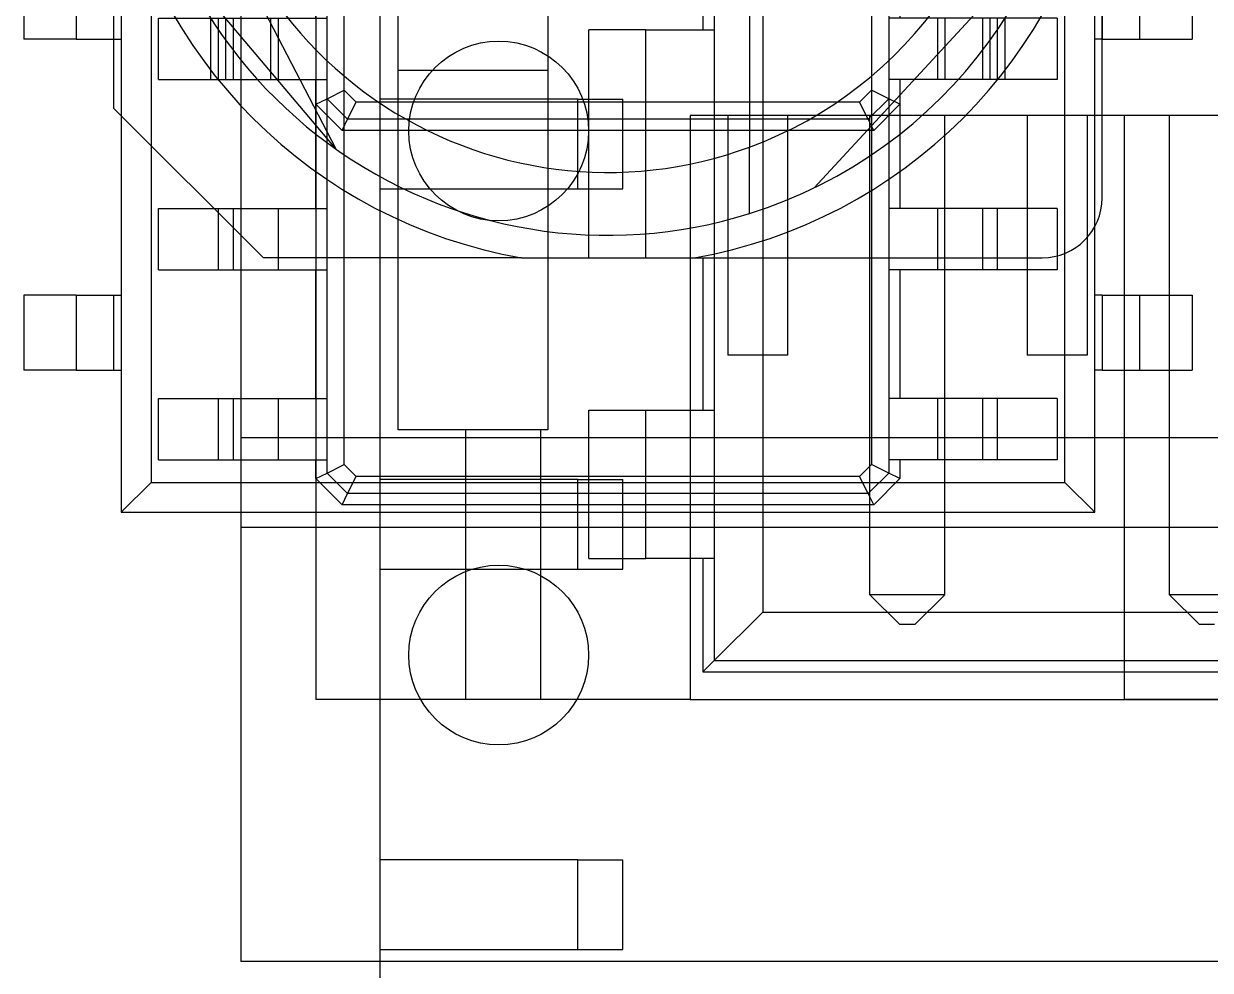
# Model space of a CAD drawing. Extents: x -10 to 102, y -14 to 43.
# Drawn here: x -3.9 to 4.02, y -8.06 to -1.74 of the extents above; entities that cross this region are included whole.
import ezdxf

# ---------------------------------------------------------------- set-up
doc = ezdxf.new("R2010")
doc.units = 0
doc.layers.get('0').update_dxf_attribs({"linetype": 'continuous'})

# ---------------------------------------------------------------- blocks, each defined once
blk = doc.blocks.new('PART__FEATURE002')
at = {"color": 0}
for p, q in [((-2.45, 1.2), (-2.45, -4.5)), ((-2.45, -4.5), (-2.45, -5.1)), ((-2.45, -4.5), (19.95, -4.5)), ((-2.45, -5.1), (-2.45, -8)), ((-2.45, -5.1), (19.95, -5.1)), ((19.95, -8), (-2.45, -8))]:
    blk.add_line(p, q, dxfattribs=at)
blk = doc.blocks.new('PART__FEATURE003')
at = {"color": 0}
for p, q in [((-2.45, 1.2), (-2.45, -4.5)), ((-2.45, -4.5), (-2.45, -5.1)), ((-2.45, -4.5), (19.95, -4.5)), ((-2.45, -5.1), (-2.45, -8)), ((-2.45, -5.1), (19.95, -5.1)), ((19.95, -8), (-2.45, -8))]:
    blk.add_line(p, q, dxfattribs=at)
blk = doc.blocks.new('PART__FEATURE008')
at = {"color": 0}
for p, q in [((-1.95, 2.275), (-1.775, 2.45)), ((-1.775, 2.45), (1.775, 2.45)), ((1.775, 2.45), (1.95, 2.275)), ((-1.875, 2.2375), (-1.7375, 2.375)), ((-1.7375, 2.375), (1.7375, 2.375)), ((1.7375, 2.375), (1.875, 2.2375)), ((-1.95, 2.11), (-1.95, 2.275)), ((-1.875, 2.11), (-1.875, 2.2375)), ((-1.7602, 2.1801), (-1.6801, 2.2602)), ((-1.6801, 2.2602), (1.6801, 2.2602)), ((1.6801, 2.2602), (1.7602, 2.1801)), ((1.875, 2.2375), (1.875, 2.11)), ((1.95, 2.275), (1.95, 2.11)), ((-1.7602, -2.1801), (-1.7602, 2.1801)), ((1.7602, 2.1801), (1.7602, -2.1801)), ((-3, 2.11), (-2.65, 2.11)), ((-3, 1.7), (-3, 2.11)), ((-2.65, 1.7), (-2.65, 2.11)), ((-2.55, 1.7), (-2.55, 2.11)), ((-2.25, 2.11), (-1.95, 2.11)), ((-2.25, 1.7), (-2.25, 2.11)), ((-1.95, 2.11), (-1.875, 2.11)), ((-1.875, 1.7), (-1.875, 2.11)), ((1.875, 2.11), (1.875, 1.7)), ((1.95, 2.11), (1.875, 2.11)), ((2.25, 2.11), (1.95, 2.11)), ((2.25, 2.11), (2.25, 1.7)), ((2.55, 2.11), (2.55, 1.7)), ((2.55, 2.11), (2.55, 1.7)), ((3, 2.11), (2.65, 2.11)), ((2.65, 2.11), (2.65, 1.7)), ((3, 2.11), (3, 1.7)), ((-3, 1.7), (-2.65, 1.7)), ((-2.25, 1.7), (-1.95, 1.7)), ((-1.95, 0.84), (-1.95, 1.7)), ((-1.95, 1.7), (-1.875, 1.7)), ((-1.875, 0.84), (-1.875, 1.7)), ((1.875, 1.7), (1.875, 0.84)), ((1.95, 1.7), (1.875, 1.7)), ((2.25, 1.7), (1.95, 1.7)), ((1.95, 1.7), (1.95, 0.84)), ((3, 1.7), (2.65, 1.7)), ((-3, 0.84), (-2.65, 0.84)), ((-3, 0.43), (-3, 0.84)), ((-2.65, 0.43), (-2.65, 0.84)), ((-2.55, 0.43), (-2.55, 0.84)), ((-2.25, 0.84), (-1.95, 0.84)), ((-2.25, 0.43), (-2.25, 0.84)), ((-1.95, 0.84), (-1.875, 0.84)), ((-1.875, 0.43), (-1.875, 0.84)), ((1.875, 0.84), (1.875, 0.43)), ((1.95, 0.84), (1.875, 0.84)), ((2.25, 0.84), (1.95, 0.84)), ((2.25, 0.84), (2.25, 0.43)), ((2.55, 0.84), (2.55, 0.43)), ((3, 0.84), (2.65, 0.84)), ((2.65, 0.84), (2.65, 0.43)), ((3, 0.84), (3, 0.43)), ((-3, 0.43), (-2.65, 0.43)), ((-2.25, 0.43), (-1.95, 0.43)), ((-1.95, -0.43), (-1.95, 0.43)), ((-1.95, 0.43), (-1.875, 0.43)), ((-1.875, -0.43), (-1.875, 0.43)), ((1.875, 0.43), (1.875, -0.43)), ((1.95, 0.43), (1.875, 0.43)), ((1.95, 0.43), (1.95, -0.43)), ((2.25, 0.43), (1.95, 0.43)), ((3, 0.43), (2.65, 0.43)), ((-3, -0.43), (-2.65, -0.43)), ((-3, -0.84), (-3, -0.43)), ((-2.65, -0.84), (-2.65, -0.43)), ((-2.55, -0.84), (-2.55, -0.43)), ((-2.25, -0.43), (-1.95, -0.43)), ((-2.25, -0.84), (-2.25, -0.43)), ((-1.95, -0.43), (-1.875, -0.43)), ((-1.875, -0.84), (-1.875, -0.43)), ((1.875, -0.43), (1.875, -0.84)), ((1.95, -0.43), (1.875, -0.43)), ((2.25, -0.43), (1.95, -0.43)), ((2.25, -0.43), (2.25, -0.84)), ((2.55, -0.43), (2.55, -0.84)), ((3, -0.43), (2.65, -0.43)), ((2.65, -0.43), (2.65, -0.84)), ((3, -0.43), (3, -0.84)), ((-3, -0.84), (-2.65, -0.84)), ((-2.25, -0.84), (-1.95, -0.84)), ((-1.95, -1.7), (-1.95, -0.84)), ((-1.95, -0.84), (-1.875, -0.84)), ((-1.875, -1.7), (-1.875, -0.84)), ((1.875, -0.84), (1.875, -1.7)), ((1.95, -0.84), (1.875, -0.84)), ((1.95, -0.84), (1.95, -1.7)), ((2.25, -0.84), (1.95, -0.84)), ((3, -0.84), (2.65, -0.84)), ((-3, -1.7), (-2.65, -1.7)), ((-3, -2.11), (-3, -1.7)), ((-2.65, -2.11), (-2.65, -1.7)), ((-2.55, -2.11), (-2.55, -1.7)), ((-2.25, -1.7), (-1.95, -1.7)), ((-2.25, -2.11), (-2.25, -1.7)), ((-1.95, -1.7), (-1.875, -1.7)), ((-1.875, -2.11), (-1.875, -1.7)), ((1.875, -1.7), (1.875, -2.11)), ((1.95, -1.7), (1.875, -1.7)), ((2.25, -1.7), (1.95, -1.7)), ((2.25, -1.7), (2.25, -2.11)), ((2.55, -1.7), (2.55, -2.11)), ((2.55, -1.7), (2.55, -2.11)), ((3, -1.7), (2.65, -1.7)), ((2.65, -1.7), (2.65, -2.11)), ((3, -1.7), (3, -2.11)), ((-3, -2.11), (-2.65, -2.11)), ((-2.25, -2.11), (-1.95, -2.11)), ((-1.95, -2.275), (-1.95, -2.11)), ((-1.95, -2.11), (-1.875, -2.11)), ((-1.875, -2.2375), (-1.875, -2.11)), ((1.875, -2.11), (1.875, -2.2375)), ((1.95, -2.11), (1.875, -2.11)), ((1.95, -2.11), (1.95, -2.275)), ((2.25, -2.11), (1.95, -2.11)), ((3, -2.11), (2.65, -2.11)), ((-1.6801, -2.2602), (-1.7602, -2.1801)), ((1.7602, -2.1801), (1.6801, -2.2602)), ((-1.775, -2.45), (-1.95, -2.275)), ((-1.7375, -2.375), (-1.875, -2.2375)), ((1.6801, -2.2602), (-1.6801, -2.2602)), ((1.875, -2.2375), (1.7375, -2.375)), ((1.95, -2.275), (1.775, -2.45)), ((1.7375, -2.375), (-1.7375, -2.375)), ((1.775, -2.45), (-1.775, -2.45))]:
    blk.add_line(p, q, dxfattribs=at)
for points in [[(-1.775, 2.45), (-1.7375, 2.375)], [(1.775, 2.45), (1.7375, 2.375)], [(-1.7375, 2.375), (-1.6801, 2.2602)], [(1.7375, 2.375), (1.6801, 2.2602)], [(-1.95, 2.275), (-1.875, 2.2375)], [(-1.875, 2.2375), (-1.7602, 2.1801)], [(1.875, 2.2375), (1.7602, 2.1801)], [(1.95, 2.275), (1.875, 2.2375)], [(-2.65, 2.11), (-2.55, 2.11)], [(-2.55, 2.11), (-2.25, 2.11)], [(2.55, 2.11), (2.25, 2.11)], [(2.65, 2.11), (2.55, 2.11)], [(-2.65, 1.7), (-2.55, 1.7)], [(-2.55, 1.7), (-2.25, 1.7)], [(2.55, 1.7), (2.25, 1.7)], [(2.65, 1.7), (2.55, 1.7)], [(-2.65, 0.84), (-2.55, 0.84)], [(-2.55, 0.84), (-2.25, 0.84)], [(2.55, 0.84), (2.25, 0.84)], [(2.65, 0.84), (2.55, 0.84)], [(-2.65, 0.43), (-2.55, 0.43)], [(-2.55, 0.43), (-2.25, 0.43)], [(2.55, 0.43), (2.25, 0.43)], [(2.65, 0.43), (2.55, 0.43)], [(-2.65, -0.43), (-2.55, -0.43)], [(-2.55, -0.43), (-2.25, -0.43)], [(2.55, -0.43), (2.25, -0.43)], [(2.65, -0.43), (2.55, -0.43)], [(-2.65, -0.84), (-2.55, -0.84)], [(-2.55, -0.84), (-2.25, -0.84)], [(2.55, -0.84), (2.25, -0.84)], [(2.65, -0.84), (2.55, -0.84)], [(-2.65, -1.7), (-2.55, -1.7)], [(-2.55, -1.7), (-2.25, -1.7)], [(2.55, -1.7), (2.25, -1.7)], [(2.65, -1.7), (2.55, -1.7)], [(-2.65, -2.11), (-2.55, -2.11)], [(-2.55, -2.11), (-2.25, -2.11)], [(2.55, -2.11), (2.25, -2.11)], [(2.65, -2.11), (2.55, -2.11)], [(-1.875, -2.2375), (-1.7602, -2.1801)], [(1.875, -2.2375), (1.7602, -2.1801)], [(-1.95, -2.275), (-1.875, -2.2375)], [(-1.7375, -2.375), (-1.6801, -2.2602)], [(1.7375, -2.375), (1.6801, -2.2602)], [(1.95, -2.275), (1.875, -2.2375)], [(-1.775, -2.45), (-1.7375, -2.375)], [(1.775, -2.45), (1.7375, -2.375)]]:
    blk.add_lwpolyline(points, dxfattribs=at)
blk.add_circle((-1.1102, 1.6102), 0.3, dxfattribs=at)
blk = doc.blocks.new('PART__FEATURE006')
at = {"color": 0}
for p, q in [((-1.52, -13.97), (-1.52, 1.27)), ((-0.2, -2.24), (-1.52, -2.24)), ((-0.2, -2.84), (-0.2, -2.24)), ((0.1, -2.84), (0.1, -2.24)), ((-1.52, -2.84), (-0.2, -2.84)), ((-0.2, -4.78), (-1.52, -4.78)), ((-0.2, -5.38), (-0.2, -4.78)), ((0.1, -5.38), (0.1, -4.78)), ((-1.52, -5.38), (-0.2, -5.38)), ((-0.2, -7.32), (-1.52, -7.32)), ((-0.2, -7.92), (-0.2, -7.32)), ((0.1, -7.92), (0.1, -7.32)), ((-1.52, -7.92), (-0.2, -7.92))]:
    blk.add_line(p, q, dxfattribs=at)
for points in [[(-0.2, -2.24), (0.1, -2.24)], [(-0.2, -2.84), (0.1, -2.84)], [(-0.2, -4.78), (0.1, -4.78)], [(-0.2, -5.38), (0.1, -5.38)], [(-0.2, -7.32), (0.1, -7.32)], [(-0.2, -7.92), (0.1, -7.92)]]:
    blk.add_lwpolyline(points, dxfattribs=at)
blk = doc.blocks.new('PART__FEATURE009')
at = {"color": 0}
for p, q in [((1.0337, 0.5863), (1.0337, -5.6663)), ((0.635, -0.762), (0.635, -1.778)), ((0.71, -0.762), (0.71, -1.778)), ((-0.127, -3.302), (-0.127, -1.778)), ((0.254, -1.778), (0.635, -1.778)), ((0.254, -3.302), (0.254, -1.778)), ((0.635, -1.778), (0.71, -1.778)), ((0.71, -1.778), (0.71, -3.302)), ((0.635, -3.302), (0.254, -3.302)), ((0.635, -3.302), (0.635, -4.318)), ((0.71, -3.302), (0.635, -3.302)), ((0.71, -3.302), (0.71, -4.318)), ((-0.127, -5.3085), (-0.127, -4.318)), ((0.254, -4.318), (0.635, -4.318)), ((0.254, -5.3085), (0.254, -4.318)), ((0.635, -4.318), (0.71, -4.318)), ((0.71, -4.318), (0.71, -5.3085)), ((0.635, -5.3085), (0.254, -5.3085)), ((0.635, -5.3085), (0.635, -6.065)), ((0.71, -5.3085), (0.635, -5.3085)), ((0.71, -5.3085), (0.71, -5.99)), ((1.0337, -5.6663), (6.5863, -5.6663)), ((0.71, -5.99), (6.91, -5.99)), ((0.635, -6.065), (6.985, -6.065))]:
    blk.add_line(p, q, dxfattribs=at)
for points in [[(0.254, -1.778), (-0.127, -1.778)], [(0.254, -3.302), (-0.127, -3.302)], [(-0.127, -4.318), (0.254, -4.318)], [(-0.127, -5.3085), (0.254, -5.3085)], [(0.71, -5.99), (1.0337, -5.6663)], [(0.635, -6.065), (0.71, -5.99)]]:
    blk.add_lwpolyline(points, dxfattribs=at)
blk = doc.blocks.new('PART__FEATURE007')
at = {"color": 0}
for p, q in [((-1.7602, -4.6801), (-1.7602, 4.6801)), ((1.7602, 4.6801), (1.7602, -4.6801)), ((-3, -2.11), (-3, -1.7)), ((-2.6, -2.11), (-2.6, -1.7)), ((-2.5, -2.11), (-2.5, -1.7)), ((-2.5, -2.11), (-2.5, -1.7)), ((-2.2, -2.11), (-2.2, -1.7)), ((-1.875, -2.11), (-1.875, -1.7)), ((1.875, -1.7), (1.875, -2.11)), ((2.2, -1.7), (2.2, -2.11)), ((2.5, -1.7), (2.5, -2.11)), ((2.6, -1.7), (2.6, -2.11)), ((3, -1.7), (3, -2.11)), ((-3, -2.11), (-2.6, -2.11)), ((-2.2, -2.11), (-1.95, -2.11)), ((-1.95, -2.97), (-1.95, -2.11)), ((-1.95, -2.11), (-1.875, -2.11)), ((-1.875, -2.97), (-1.875, -2.11)), ((1.875, -2.11), (1.875, -2.97)), ((1.95, -2.11), (1.875, -2.11)), ((1.95, -2.11), (1.95, -2.97)), ((2.2, -2.11), (1.95, -2.11)), ((3, -2.11), (2.6, -2.11)), ((-3, -2.97), (-2.6, -2.97)), ((-3, -3.38), (-3, -2.97)), ((-2.6, -3.38), (-2.6, -2.97)), ((-2.5, -3.38), (-2.5, -2.97)), ((-2.5, -3.38), (-2.5, -2.97)), ((-2.2, -2.97), (-1.95, -2.97)), ((-2.2, -3.38), (-2.2, -2.97)), ((-1.95, -2.97), (-1.875, -2.97)), ((-1.875, -3.38), (-1.875, -2.97)), ((1.875, -2.97), (1.875, -3.38)), ((1.95, -2.97), (1.875, -2.97)), ((2.2, -2.97), (1.95, -2.97)), ((2.2, -2.97), (2.2, -3.38)), ((2.5, -2.97), (2.5, -3.38)), ((3, -2.97), (2.6, -2.97)), ((2.6, -2.97), (2.6, -3.38)), ((3, -2.97), (3, -3.38)), ((-3, -3.38), (-2.6, -3.38)), ((-2.2, -3.38), (-1.95, -3.38)), ((-1.95, -4.24), (-1.95, -3.38)), ((-1.95, -3.38), (-1.875, -3.38)), ((-1.875, -4.24), (-1.875, -3.38)), ((1.875, -3.38), (1.875, -4.24)), ((1.95, -3.38), (1.875, -3.38)), ((1.95, -3.38), (1.95, -4.24)), ((2.2, -3.38), (1.95, -3.38)), ((3, -3.38), (2.6, -3.38)), ((-3, -4.24), (-2.6, -4.24)), ((-3, -4.65), (-3, -4.24)), ((-2.6, -4.65), (-2.6, -4.24)), ((-2.5, -4.65), (-2.5, -4.24)), ((-2.5, -4.65), (-2.5, -4.24)), ((-2.2, -4.24), (-1.95, -4.24)), ((-2.2, -4.65), (-2.2, -4.24)), ((-1.95, -4.24), (-1.875, -4.24)), ((-1.875, -4.65), (-1.875, -4.24)), ((1.875, -4.24), (1.875, -4.65)), ((1.95, -4.24), (1.875, -4.24)), ((2.2, -4.24), (1.95, -4.24)), ((2.2, -4.24), (2.2, -4.65)), ((2.5, -4.24), (2.5, -4.65)), ((3, -4.24), (2.6, -4.24)), ((2.6, -4.24), (2.6, -4.65)), ((3, -4.24), (3, -4.65)), ((-3, -4.65), (-2.6, -4.65)), ((-2.2, -4.65), (-1.95, -4.65)), ((-1.95, -4.775), (-1.95, -4.65)), ((-1.95, -4.65), (-1.875, -4.65)), ((-1.875, -4.7375), (-1.875, -4.65)), ((1.875, -4.65), (1.875, -4.7375)), ((1.95, -4.65), (1.875, -4.65)), ((1.95, -4.65), (1.95, -4.775)), ((2.2, -4.65), (1.95, -4.65)), ((3, -4.65), (2.6, -4.65)), ((-1.7375, -4.875), (-1.875, -4.7375)), ((-1.6801, -4.7602), (-1.7602, -4.6801)), ((1.7602, -4.6801), (1.6801, -4.7602)), ((1.875, -4.7375), (1.7375, -4.875)), ((-1.775, -4.95), (-1.95, -4.775)), ((1.6801, -4.7602), (-1.6801, -4.7602)), ((1.95, -4.775), (1.775, -4.95)), ((1.7375, -4.875), (-1.7375, -4.875)), ((1.775, -4.95), (-1.775, -4.95))]:
    blk.add_line(p, q, dxfattribs=at)
for points in [[(-2.6, -2.11), (-2.5, -2.11)], [(-2.5, -2.11), (-2.2, -2.11)], [(2.5, -2.11), (2.2, -2.11)], [(2.6, -2.11), (2.5, -2.11)], [(-2.6, -2.97), (-2.5, -2.97)], [(-2.5, -2.97), (-2.2, -2.97)], [(2.5, -2.97), (2.2, -2.97)], [(2.6, -2.97), (2.5, -2.97)], [(-2.6, -3.38), (-2.5, -3.38)], [(-2.5, -3.38), (-2.2, -3.38)], [(2.5, -3.38), (2.2, -3.38)], [(2.6, -3.38), (2.5, -3.38)], [(-2.6, -4.24), (-2.5, -4.24)], [(-2.5, -4.24), (-2.2, -4.24)], [(2.5, -4.24), (2.2, -4.24)], [(2.6, -4.24), (2.5, -4.24)], [(-2.6, -4.65), (-2.5, -4.65)], [(-2.5, -4.65), (-2.2, -4.65)], [(2.5, -4.65), (2.2, -4.65)], [(2.6, -4.65), (2.5, -4.65)], [(-1.95, -4.775), (-1.875, -4.7375)], [(-1.875, -4.7375), (-1.7602, -4.6801)], [(1.875, -4.7375), (1.7602, -4.6801)], [(1.95, -4.775), (1.875, -4.7375)], [(-1.7375, -4.875), (-1.6801, -4.7602)], [(1.7375, -4.875), (1.6801, -4.7602)], [(-1.775, -4.95), (-1.7375, -4.875)], [(1.775, -4.95), (1.7375, -4.875)]]:
    blk.add_lwpolyline(points, dxfattribs=at)
blk = doc.blocks.new('PART__FEATURE044')
at = {"color": 0}
for p, q in [((0.945, 2.5612), (0.945, -2.5612)), ((-3.3, -0.5766), (-3.3, -2.3)), ((3.3, -2.9), (3.3, -0.5766)), ((-3.3, -2.3), (-2.3, -3.3)), ((-0.5766, -3.3), (-2.3, -3.3)), ((-0.5766, -3.3), (0.5766, -3.3)), ((0.5766, -3.3), (2.9, -3.3))]:
    blk.add_line(p, q, dxfattribs=at)
for points in [[(-1.8138, -2.5754), (-3.15, 0)], [(-1.8138, -2.5754), (-3.15, 0)], [(2.9347, -1.1445), (1.378, -2.8326)], [(2.9347, -1.1445), (1.378, -2.8326)], [(2.9347, -1.1445), (1.378, -2.8326)], [(-1.8138, -2.5754), (-2.8464, -1.3492)], [(0.945, -3.0049), (0.945, -2.5612)]]:
    blk.add_lwpolyline(points, dxfattribs=at)
for centre, radius, start, end in [((0, 0), 2.73, -69.74775, 69.74775), ((0, 0), 3.15, -180, -72.5424), ((0, 0), 3.15, -180, -72.5424), ((0, 0), 2.73, -180, -69.74775), ((0, 0), 3.15, -72.5424, 0), ((0, 0), 3.15, -72.5424, 0), ((0, 0), 3.35, -170.08844, -99.91156), ((0, 0), 3.35, -80.08844, -9.91156), ((2.9, -2.9), 0.4, -90, 0)]:
    blk.add_arc(centre, radius, start, end, dxfattribs=at)
blk = doc.blocks.new('PART__FEATURE031')
at = {"color": 0}
for p, q in [((-1.95, -0.25), (-1.95, -6.25)), ((-1.4, -4.45), (-1.4, -0.25)), ((-0.4, -0.45), (-0.4, -4.45)), ((-0.4, -2.05), (-1.4, -2.05)), ((3.45, -2.35), (0.55, -2.35)), ((0.55, -2.35), (0.55, -6.25)), ((0.8, -2.35), (0.8, -3.95)), ((1.2, -2.35), (1.2, -3.95)), ((1.75, -5.55), (1.75, -2.35)), ((2.25, -5.55), (2.25, -2.35)), ((2.8, -2.35), (2.8, -3.95)), ((3.2, -2.35), (3.2, -3.95)), ((3.45, -6.25), (3.45, -2.35)), ((1.2, -3.95), (0.8, -3.95)), ((3.2, -3.95), (2.8, -3.95)), ((-0.95, -4.45), (-1.4, -4.45)), ((-0.45, -4.45), (-0.95, -4.45)), ((-0.95, -4.45), (-0.95, -6.25)), ((-0.4, -4.45), (-0.45, -4.45)), ((-0.45, -4.45), (-0.45, -6.25)), ((2.25, -5.55), (1.75, -5.55)), ((1.75, -5.55), (1.95, -5.75)), ((2.25, -5.55), (2.05, -5.75)), ((2.05, -5.75), (1.95, -5.75)), ((-0.95, -6.25), (-1.95, -6.25)), ((-0.45, -6.25), (-0.95, -6.25)), ((0.55, -6.25), (-0.45, -6.25)), ((0.55, -6.25), (3.45, -6.25)), ((5.95, -6.25), (3.45, -6.25))]:
    blk.add_line(p, q, dxfattribs=at)
blk = doc.blocks.new('PART__FEATURE027')
at = {"color": 0}
for p, q in [((-3.25, 5), (-3.25, -5)), ((3.25, -5), (3.25, 5)), ((-3.05, 4.8), (-3.05, -4.8)), ((3.05, -4.8), (3.05, 4.8)), ((-3.9, -1.34), (-3.9, -1.84)), ((-3.55, -1.34), (-3.55, -1.84)), ((-3.3, -1.34), (-3.3, -1.84)), ((3.3, -1.34), (3.3, -1.84)), ((3.55, -1.34), (3.55, -1.84)), ((3.9, -1.34), (3.9, -1.84)), ((-3.55, -1.84), (-3.9, -1.84)), ((-3.3, -1.84), (-3.25, -1.84)), ((3.3, -1.84), (3.25, -1.84)), ((3.55, -1.84), (3.9, -1.84)), ((-3.55, -3.55), (-3.9, -3.55)), ((-3.9, -3.55), (-3.9, -4.05)), ((-3.55, -3.55), (-3.55, -4.05)), ((-3.3, -3.55), (-3.25, -3.55)), ((-3.3, -3.55), (-3.3, -4.05)), ((3.3, -3.55), (3.25, -3.55)), ((3.3, -3.55), (3.3, -4.05)), ((3.55, -3.55), (3.9, -3.55)), ((3.55, -3.55), (3.55, -4.05)), ((3.9, -3.55), (3.9, -4.05)), ((-3.55, -4.05), (-3.9, -4.05)), ((-3.3, -4.05), (-3.25, -4.05)), ((3.3, -4.05), (3.25, -4.05)), ((3.55, -4.05), (3.9, -4.05)), ((-3.05, -4.8), (3.05, -4.8)), ((-3.25, -5), (3.25, -5))]:
    blk.add_line(p, q, dxfattribs=at)
for points in [[(-3.55, -1.84), (-3.3, -1.84)], [(3.3, -1.84), (3.55, -1.84)], [(-3.55, -3.55), (-3.3, -3.55)], [(3.3, -3.55), (3.55, -3.55)], [(-3.55, -4.05), (-3.3, -4.05)], [(3.3, -4.05), (3.55, -4.05)], [(-3.25, -5), (-3.05, -4.8)], [(3.25, -5), (3.05, -4.8)]]:
    blk.add_lwpolyline(points, dxfattribs=at)
blk = doc.blocks.new('PART__FEATURE029')
at = {"color": 0}
for p, q in [((-3.25, 5), (-3.25, -5)), ((3.25, -5), (3.25, 5)), ((-3.05, 4.8), (-3.05, -4.8)), ((3.05, -4.8), (3.05, 4.8)), ((-3.9, -1.34), (-3.9, -1.84)), ((-3.55, -1.34), (-3.55, -1.84)), ((-3.3, -1.34), (-3.3, -1.84)), ((3.3, -1.34), (3.3, -1.84)), ((3.55, -1.34), (3.55, -1.84)), ((3.9, -1.34), (3.9, -1.84)), ((-3.55, -1.84), (-3.9, -1.84)), ((-3.3, -1.84), (-3.25, -1.84)), ((3.3, -1.84), (3.25, -1.84)), ((3.55, -1.84), (3.9, -1.84)), ((-3.55, -3.55), (-3.9, -3.55)), ((-3.9, -3.55), (-3.9, -4.05)), ((-3.55, -3.55), (-3.55, -4.05)), ((-3.3, -3.55), (-3.25, -3.55)), ((-3.3, -3.55), (-3.3, -4.05)), ((3.3, -3.55), (3.25, -3.55)), ((3.3, -3.55), (3.3, -4.05)), ((3.55, -3.55), (3.9, -3.55)), ((3.55, -3.55), (3.55, -4.05)), ((3.9, -3.55), (3.9, -4.05)), ((-3.55, -4.05), (-3.9, -4.05)), ((-3.3, -4.05), (-3.25, -4.05)), ((3.3, -4.05), (3.25, -4.05)), ((3.55, -4.05), (3.9, -4.05)), ((-3.05, -4.8), (3.05, -4.8)), ((-3.25, -5), (3.25, -5))]:
    blk.add_line(p, q, dxfattribs=at)
for points in [[(-3.55, -1.84), (-3.3, -1.84)], [(3.3, -1.84), (3.55, -1.84)], [(-3.55, -3.55), (-3.3, -3.55)], [(3.3, -3.55), (3.55, -3.55)], [(-3.55, -4.05), (-3.3, -4.05)], [(3.3, -4.05), (3.55, -4.05)], [(-3.25, -5), (-3.05, -4.8)], [(3.25, -5), (3.05, -4.8)]]:
    blk.add_lwpolyline(points, dxfattribs=at)
blk = doc.blocks.new('PART__FEATURE030')
at = {"color": 0}
for p, q in [((-3.25, 5), (-3.25, -5)), ((3.25, -5), (3.25, 5)), ((-3.05, 4.8), (-3.05, -4.8)), ((3.05, -4.8), (3.05, 4.8)), ((-3.9, -1.34), (-3.9, -1.84)), ((-3.55, -1.34), (-3.55, -1.84)), ((-3.3, -1.34), (-3.3, -1.84)), ((3.3, -1.34), (3.3, -1.84)), ((3.55, -1.34), (3.55, -1.84)), ((3.9, -1.34), (3.9, -1.84)), ((-3.55, -1.84), (-3.9, -1.84)), ((-3.3, -1.84), (-3.25, -1.84)), ((3.3, -1.84), (3.25, -1.84)), ((3.55, -1.84), (3.9, -1.84)), ((-3.55, -3.55), (-3.9, -3.55)), ((-3.9, -3.55), (-3.9, -4.05)), ((-3.55, -3.55), (-3.55, -4.05)), ((-3.3, -3.55), (-3.25, -3.55)), ((-3.3, -3.55), (-3.3, -4.05)), ((3.3, -3.55), (3.25, -3.55)), ((3.3, -3.55), (3.3, -4.05)), ((3.55, -3.55), (3.9, -3.55)), ((3.55, -3.55), (3.55, -4.05)), ((3.9, -3.55), (3.9, -4.05)), ((-3.55, -4.05), (-3.9, -4.05)), ((-3.3, -4.05), (-3.25, -4.05)), ((3.3, -4.05), (3.25, -4.05)), ((3.55, -4.05), (3.9, -4.05)), ((-3.05, -4.8), (3.05, -4.8)), ((-3.25, -5), (3.25, -5))]:
    blk.add_line(p, q, dxfattribs=at)
for points in [[(-3.55, -1.84), (-3.3, -1.84)], [(3.3, -1.84), (3.55, -1.84)], [(-3.55, -3.55), (-3.3, -3.55)], [(3.3, -3.55), (3.55, -3.55)], [(-3.55, -4.05), (-3.3, -4.05)], [(3.3, -4.05), (3.55, -4.05)], [(-3.25, -5), (-3.05, -4.8)], [(3.25, -5), (3.05, -4.8)]]:
    blk.add_lwpolyline(points, dxfattribs=at)
blk = doc.blocks.new('PART__FEATURE032')
at = {"color": 0}
for p, q in [((-1.95, -0.25), (-1.95, -6.25)), ((-1.4, -4.45), (-1.4, -0.25)), ((-0.4, -0.45), (-0.4, -4.45)), ((-0.4, -2.05), (-1.4, -2.05)), ((3.45, -2.35), (0.55, -2.35)), ((0.55, -2.35), (0.55, -6.25)), ((0.8, -2.35), (0.8, -3.95)), ((1.2, -2.35), (1.2, -3.95)), ((1.75, -5.55), (1.75, -2.35)), ((2.25, -5.55), (2.25, -2.35)), ((2.8, -2.35), (2.8, -3.95)), ((3.2, -2.35), (3.2, -3.95)), ((3.45, -6.25), (3.45, -2.35)), ((1.2, -3.95), (0.8, -3.95)), ((3.2, -3.95), (2.8, -3.95)), ((-0.95, -4.45), (-1.4, -4.45)), ((-0.45, -4.45), (-0.95, -4.45)), ((-0.95, -4.45), (-0.95, -6.25)), ((-0.4, -4.45), (-0.45, -4.45)), ((-0.45, -4.45), (-0.45, -6.25)), ((2.25, -5.55), (1.75, -5.55)), ((1.75, -5.55), (1.95, -5.75)), ((2.25, -5.55), (2.05, -5.75)), ((2.05, -5.75), (1.95, -5.75)), ((-0.95, -6.25), (-1.95, -6.25)), ((-0.45, -6.25), (-0.95, -6.25)), ((0.55, -6.25), (-0.45, -6.25)), ((0.55, -6.25), (3.45, -6.25)), ((5.95, -6.25), (3.45, -6.25))]:
    blk.add_line(p, q, dxfattribs=at)
blk = doc.blocks.new('PART__FEATURE028')
at = {"color": 0}
for p, q in [((-3.25, 5), (-3.25, -5)), ((3.25, -5), (3.25, 5)), ((-3.05, 4.8), (-3.05, -4.8)), ((3.05, -4.8), (3.05, 4.8)), ((-3.9, -1.34), (-3.9, -1.84)), ((-3.55, -1.34), (-3.55, -1.84)), ((-3.3, -1.34), (-3.3, -1.84)), ((3.3, -1.34), (3.3, -1.84)), ((3.55, -1.34), (3.55, -1.84)), ((3.9, -1.34), (3.9, -1.84)), ((-3.55, -1.84), (-3.9, -1.84)), ((-3.3, -1.84), (-3.25, -1.84)), ((3.3, -1.84), (3.25, -1.84)), ((3.55, -1.84), (3.9, -1.84)), ((-3.55, -3.55), (-3.9, -3.55)), ((-3.9, -3.55), (-3.9, -4.05)), ((-3.55, -3.55), (-3.55, -4.05)), ((-3.3, -3.55), (-3.25, -3.55)), ((-3.3, -3.55), (-3.3, -4.05)), ((3.3, -3.55), (3.25, -3.55)), ((3.3, -3.55), (3.3, -4.05)), ((3.55, -3.55), (3.9, -3.55)), ((3.55, -3.55), (3.55, -4.05)), ((3.9, -3.55), (3.9, -4.05)), ((-3.55, -4.05), (-3.9, -4.05)), ((-3.3, -4.05), (-3.25, -4.05)), ((3.3, -4.05), (3.25, -4.05)), ((3.55, -4.05), (3.9, -4.05)), ((-3.05, -4.8), (3.05, -4.8)), ((-3.25, -5), (3.25, -5))]:
    blk.add_line(p, q, dxfattribs=at)
for points in [[(-3.55, -1.84), (-3.3, -1.84)], [(3.3, -1.84), (3.55, -1.84)], [(-3.55, -3.55), (-3.3, -3.55)], [(3.3, -3.55), (3.55, -3.55)], [(-3.55, -4.05), (-3.3, -4.05)], [(3.3, -4.05), (3.55, -4.05)], [(-3.25, -5), (-3.05, -4.8)], [(3.25, -5), (3.05, -4.8)]]:
    blk.add_lwpolyline(points, dxfattribs=at)
blk = doc.blocks.new('PART__FEATURE033')
at = {"color": 0}
for p, q in [((-1.95, -0.25), (-1.95, -6.25)), ((-1.4, -4.45), (-1.4, -0.25)), ((-0.4, -0.45), (-0.4, -4.45)), ((-0.4, -2.05), (-1.4, -2.05)), ((5.45, -2.35), (0.55, -2.35)), ((0.55, -2.35), (0.55, -6.25)), ((0.8, -2.35), (0.8, -3.95)), ((1.2, -2.35), (1.2, -3.95)), ((1.75, -5.55), (1.75, -2.35)), ((2.25, -5.55), (2.25, -2.35)), ((2.8, -2.35), (2.8, -3.95)), ((3.2, -2.35), (3.2, -3.95)), ((3.75, -5.55), (3.75, -2.35)), ((1.2, -3.95), (0.8, -3.95)), ((3.2, -3.95), (2.8, -3.95)), ((-0.95, -4.45), (-1.4, -4.45)), ((-0.45, -4.45), (-0.95, -4.45)), ((-0.95, -4.45), (-0.95, -6.25)), ((-0.4, -4.45), (-0.45, -4.45)), ((-0.45, -4.45), (-0.45, -6.25)), ((2.25, -5.55), (1.75, -5.55)), ((1.75, -5.55), (1.95, -5.75)), ((2.25, -5.55), (2.05, -5.75)), ((4.25, -5.55), (3.75, -5.55)), ((3.75, -5.55), (3.95, -5.75)), ((2.05, -5.75), (1.95, -5.75)), ((4.05, -5.75), (3.95, -5.75)), ((-0.95, -6.25), (-1.95, -6.25)), ((-0.45, -6.25), (-0.95, -6.25)), ((0.55, -6.25), (-0.45, -6.25)), ((0.55, -6.25), (5.45, -6.25))]:
    blk.add_line(p, q, dxfattribs=at)
blk = doc.blocks.new('PART__FEATURE048')
at = {"color": 0}
for p, q in [((0.945, 2.5612), (0.945, -2.5612)), ((-3.3, -0.5766), (-3.3, -2.3)), ((3.3, -2.9), (3.3, -0.5766)), ((-3.3, -2.3), (-2.3, -3.3)), ((-0.5766, -3.3), (-2.3, -3.3)), ((-0.5766, -3.3), (0.5766, -3.3)), ((0.5766, -3.3), (2.9, -3.3))]:
    blk.add_line(p, q, dxfattribs=at)
for points in [[(-1.8138, -2.5754), (-3.15, 0)], [(-1.8138, -2.5754), (-3.15, 0)], [(2.9347, -1.1445), (1.378, -2.8326)], [(2.9347, -1.1445), (1.378, -2.8326)], [(2.9347, -1.1445), (1.378, -2.8326)], [(-1.8138, -2.5754), (-2.8464, -1.3492)], [(0.945, -3.0049), (0.945, -2.5612)]]:
    blk.add_lwpolyline(points, dxfattribs=at)
for centre, radius, start, end in [((0, 0), 2.73, -69.74775, 69.74775), ((0, 0), 3.15, -180, -72.5424), ((0, 0), 3.15, -180, -72.5424), ((0, 0), 2.73, -180, -69.74775), ((0, 0), 3.15, -72.5424, 0), ((0, 0), 3.15, -72.5424, 0), ((0, 0), 3.35, -170.08844, -99.91156), ((0, 0), 3.35, -80.08844, -9.91156), ((2.9, -2.9), 0.4, -90, 0)]:
    blk.add_arc(centre, radius, start, end, dxfattribs=at)
blk = doc.blocks.new('PART__FEATURE049')
at = {"color": 0}
for centre in [(-0.72898, -2.45316), (-0.72898, -5.95316)]:
    blk.add_circle(centre, 0.6, dxfattribs=at)
blk = doc.blocks.new('PART__FEATURE024')
at = {"color": 0}
for p, q in [((-3.25, 5), (-3.25, -5)), ((3.25, -5), (3.25, 5)), ((-3.05, 4.8), (-3.05, -4.8)), ((3.05, -4.8), (3.05, 4.8)), ((-3.9, -1.34), (-3.9, -1.84)), ((-3.55, -1.34), (-3.55, -1.84)), ((-3.3, -1.34), (-3.3, -1.84)), ((3.3, -1.34), (3.3, -1.84)), ((3.55, -1.34), (3.55, -1.84)), ((3.9, -1.34), (3.9, -1.84)), ((-3.55, -1.84), (-3.9, -1.84)), ((-3.3, -1.84), (-3.25, -1.84)), ((3.3, -1.84), (3.25, -1.84)), ((3.55, -1.84), (3.9, -1.84)), ((-3.55, -3.55), (-3.9, -3.55)), ((-3.9, -3.55), (-3.9, -4.05)), ((-3.55, -3.55), (-3.55, -4.05)), ((-3.3, -3.55), (-3.25, -3.55)), ((-3.3, -3.55), (-3.3, -4.05)), ((3.3, -3.55), (3.25, -3.55)), ((3.3, -3.55), (3.3, -4.05)), ((3.55, -3.55), (3.9, -3.55)), ((3.55, -3.55), (3.55, -4.05)), ((3.9, -3.55), (3.9, -4.05)), ((-3.55, -4.05), (-3.9, -4.05)), ((-3.3, -4.05), (-3.25, -4.05)), ((3.3, -4.05), (3.25, -4.05)), ((3.55, -4.05), (3.9, -4.05)), ((-3.05, -4.8), (3.05, -4.8)), ((-3.25, -5), (3.25, -5))]:
    blk.add_line(p, q, dxfattribs=at)
for points in [[(-3.55, -1.84), (-3.3, -1.84)], [(3.3, -1.84), (3.55, -1.84)], [(-3.55, -3.55), (-3.3, -3.55)], [(3.3, -3.55), (3.55, -3.55)], [(-3.55, -4.05), (-3.3, -4.05)], [(3.3, -4.05), (3.55, -4.05)], [(-3.25, -5), (-3.05, -4.8)], [(3.25, -5), (3.05, -4.8)]]:
    blk.add_lwpolyline(points, dxfattribs=at)
blk = doc.blocks.new('PART__FEATURE025')
at = {"color": 0}
for p, q in [((-3.25, 5), (-3.25, -5)), ((3.25, -5), (3.25, 5)), ((-3.05, 4.8), (-3.05, -4.8)), ((3.05, -4.8), (3.05, 4.8)), ((-3.9, -1.34), (-3.9, -1.84)), ((-3.55, -1.34), (-3.55, -1.84)), ((-3.3, -1.34), (-3.3, -1.84)), ((3.3, -1.34), (3.3, -1.84)), ((3.55, -1.34), (3.55, -1.84)), ((3.9, -1.34), (3.9, -1.84)), ((-3.55, -1.84), (-3.9, -1.84)), ((-3.3, -1.84), (-3.25, -1.84)), ((3.3, -1.84), (3.25, -1.84)), ((3.55, -1.84), (3.9, -1.84)), ((-3.55, -3.55), (-3.9, -3.55)), ((-3.9, -3.55), (-3.9, -4.05)), ((-3.55, -3.55), (-3.55, -4.05)), ((-3.3, -3.55), (-3.25, -3.55)), ((-3.3, -3.55), (-3.3, -4.05)), ((3.3, -3.55), (3.25, -3.55)), ((3.3, -3.55), (3.3, -4.05)), ((3.55, -3.55), (3.9, -3.55)), ((3.55, -3.55), (3.55, -4.05)), ((3.9, -3.55), (3.9, -4.05)), ((-3.55, -4.05), (-3.9, -4.05)), ((-3.3, -4.05), (-3.25, -4.05)), ((3.3, -4.05), (3.25, -4.05)), ((3.55, -4.05), (3.9, -4.05)), ((-3.05, -4.8), (3.05, -4.8)), ((-3.25, -5), (3.25, -5))]:
    blk.add_line(p, q, dxfattribs=at)
for points in [[(-3.55, -1.84), (-3.3, -1.84)], [(3.3, -1.84), (3.55, -1.84)], [(-3.55, -3.55), (-3.3, -3.55)], [(3.3, -3.55), (3.55, -3.55)], [(-3.55, -4.05), (-3.3, -4.05)], [(3.3, -4.05), (3.55, -4.05)], [(-3.25, -5), (-3.05, -4.8)], [(3.25, -5), (3.05, -4.8)]]:
    blk.add_lwpolyline(points, dxfattribs=at)
blk = doc.blocks.new('PART__FEATURE026')
at = {"color": 0}
for p, q in [((-3.25, 5), (-3.25, -5)), ((3.25, -5), (3.25, 5)), ((-3.05, 4.8), (-3.05, -4.8)), ((3.05, -4.8), (3.05, 4.8)), ((-3.9, -1.34), (-3.9, -1.84)), ((-3.55, -1.34), (-3.55, -1.84)), ((-3.3, -1.34), (-3.3, -1.84)), ((3.3, -1.34), (3.3, -1.84)), ((3.55, -1.34), (3.55, -1.84)), ((3.9, -1.34), (3.9, -1.84)), ((-3.55, -1.84), (-3.9, -1.84)), ((-3.3, -1.84), (-3.25, -1.84)), ((3.3, -1.84), (3.25, -1.84)), ((3.55, -1.84), (3.9, -1.84)), ((-3.55, -3.55), (-3.9, -3.55)), ((-3.9, -3.55), (-3.9, -4.05)), ((-3.55, -3.55), (-3.55, -4.05)), ((-3.3, -3.55), (-3.25, -3.55)), ((-3.3, -3.55), (-3.3, -4.05)), ((3.3, -3.55), (3.25, -3.55)), ((3.3, -3.55), (3.3, -4.05)), ((3.55, -3.55), (3.9, -3.55)), ((3.55, -3.55), (3.55, -4.05)), ((3.9, -3.55), (3.9, -4.05)), ((-3.55, -4.05), (-3.9, -4.05)), ((-3.3, -4.05), (-3.25, -4.05)), ((3.3, -4.05), (3.25, -4.05)), ((3.55, -4.05), (3.9, -4.05)), ((-3.05, -4.8), (3.05, -4.8)), ((-3.25, -5), (3.25, -5))]:
    blk.add_line(p, q, dxfattribs=at)
for points in [[(-3.55, -1.84), (-3.3, -1.84)], [(3.3, -1.84), (3.55, -1.84)], [(-3.55, -3.55), (-3.3, -3.55)], [(3.3, -3.55), (3.55, -3.55)], [(-3.55, -4.05), (-3.3, -4.05)], [(3.3, -4.05), (3.55, -4.05)], [(-3.25, -5), (-3.05, -4.8)], [(3.25, -5), (3.05, -4.8)]]:
    blk.add_lwpolyline(points, dxfattribs=at)

msp = doc.modelspace()

# ---------------------------------------------------------------- block references
at = {"color": 0}
for name in ['PART__FEATURE049', 'PART__FEATURE027', 'PART__FEATURE029', 'PART__FEATURE030', 'PART__FEATURE028', 'PART__FEATURE024', 'PART__FEATURE025', 'PART__FEATURE026', 'PART__FEATURE007', 'PART__FEATURE044', 'PART__FEATURE048', 'PART__FEATURE008', 'PART__FEATURE031', 'PART__FEATURE032', 'PART__FEATURE033', 'PART__FEATURE006', 'PART__FEATURE002', 'PART__FEATURE003', 'PART__FEATURE009']:
    msp.add_blockref(name, (0, 0), dxfattribs=at)

doc.saveas('drawing.dxf')
